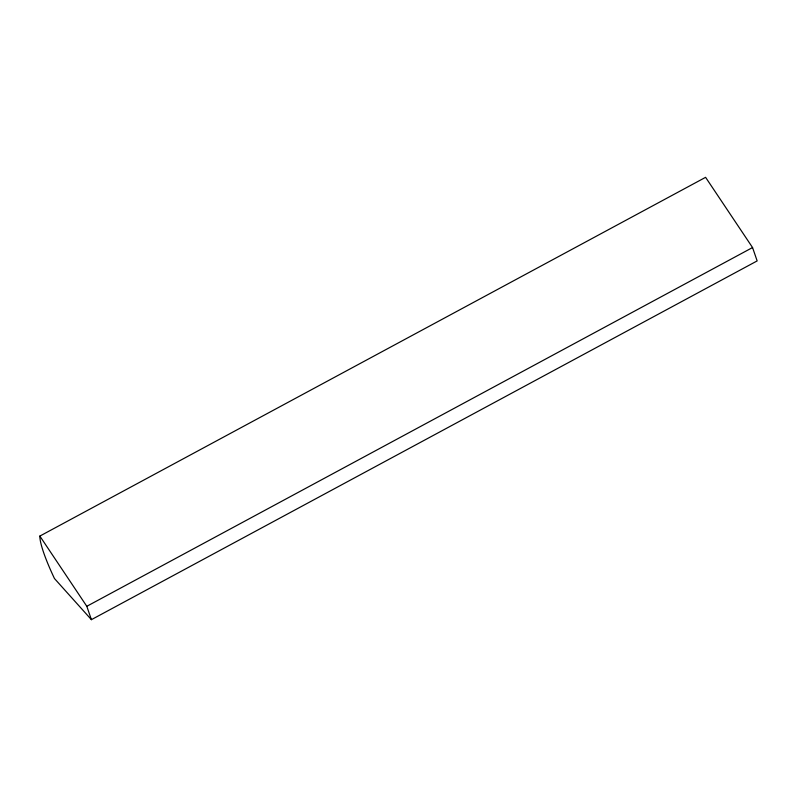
<?xml version="1.0" encoding="UTF-8"?>
<svg xmlns="http://www.w3.org/2000/svg" width="797" height="797" viewBox="0 0 797 797"><rect width="100%" height="100%" fill="white"/><g stroke="black" fill="none" stroke-linecap="round" stroke-linejoin="round"><path stroke-width="1.2" d="M39.85 536.082L705.594 177.332L752.547 247.548L757.15 260.918L91.406 619.668L54.465 578.532A67.815 10.73 61.7 0 1 39.85 536.082L86.803 606.298L91.406 619.668M86.803 606.298L752.547 247.548"/></g></svg>
